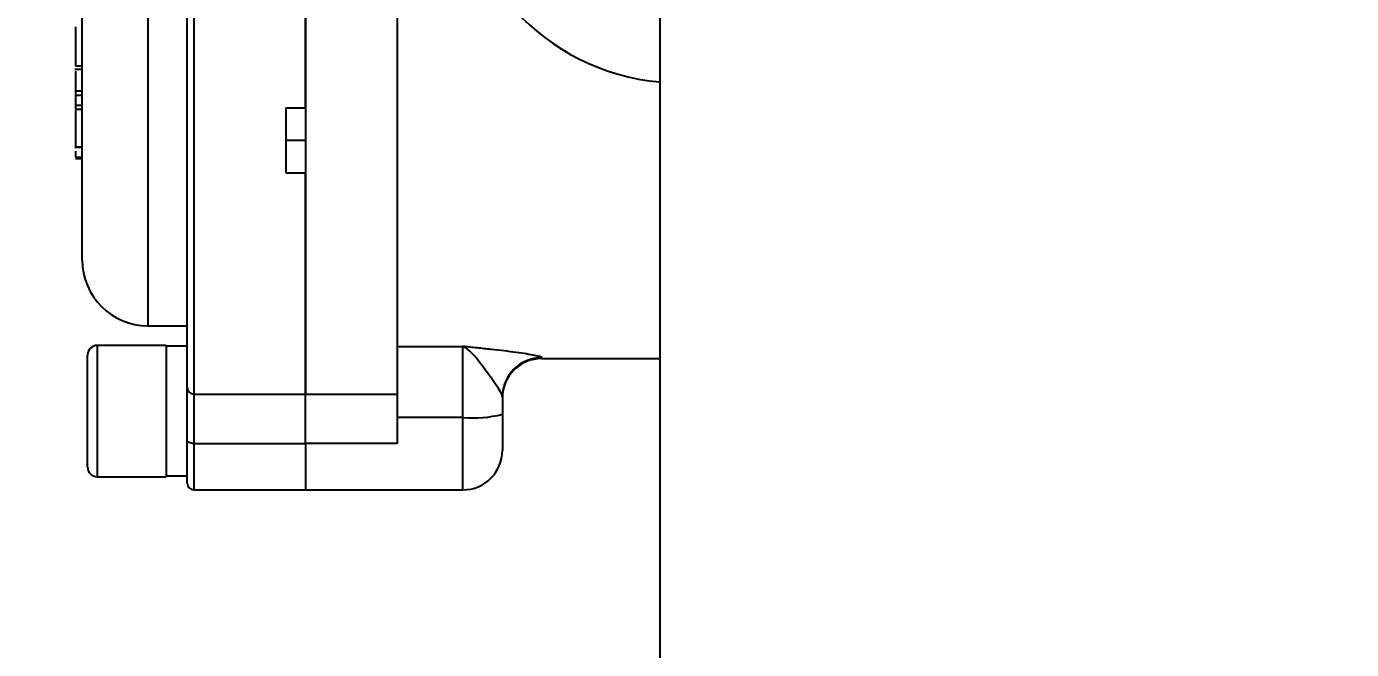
# Model space of a CAD drawing. Header units: millimetres. Extents: x 2928 to 3086, y 1537 to 1648.
# Drawn here: x 3027.52 to 3037.61, y 1611.42 to 1616.16 of the extents above; entities that cross this region are included whole.
import ezdxf

# ---------------------------------------------------------------- set-up
doc = ezdxf.new("R2010")
doc.units = ezdxf.units.MM
doc.layers.add('标注层', color=4, linetype='Continuous', lineweight=25)
doc.styles.get("Standard").update_dxf_attribs({"font": 'arial.ttf'})
doc.dimstyles.new('ISO-25', dxfattribs={"dimtxt": 2.5, "dimasz": 2.5, "dimexe": 1.25, "dimexo": 0.625, "dimtad": 1, "dimtxsty": 'Standard', "dimcen": 2.5, "dimadec": 0, "dimazin": 0, "dimtfac": 1, "dimtmove": 0, "dimatfit": 3, "dimfxl": 0, "dimarcsym": 0})

# ---------------------------------------------------------------- blocks, each defined once
blk = doc.blocks.new('*D29')
at = {"layer": 'Defpoints', "color": 0, "transparency": 16777216}
for p in [(3044.344, 1629.169), (3022.922, 1620.132), (3044.344, 1620.132)]:
    blk.add_point(p, dxfattribs=at)
at = {"layer": '标注层', "color": 0, "lineweight": -2, "transparency": 16777216}
for p, q in [((3022.922, 1633.249), (3022.922, 1637.329)), ((3044.344, 1629.169), (3020.922, 1629.169)), ((3022.922, 1629.169), (3022.922, 1627.962)), ((3022.922, 1620.132), (3022.922, 1621.34)), ((3044.344, 1620.132), (3020.922, 1620.132)), ((3022.922, 1616.052), (3022.922, 1611.972))]:
    blk.add_line(p, q, dxfattribs=at)
at = {"layer": '标注层', "color": 0, "transparency": 16777216}
for points in [[(3022.242, 1633.249), (3023.602, 1633.249), (3022.922, 1629.169)], [(3022.242, 1616.052), (3023.602, 1616.052), (3022.922, 1620.132)]]:
    blk.add_solid(points, dxfattribs=at)
at = {"layer": '标注层', "color": 0, "transparency": 16777216, "insert": (3022.922, 1624.651), "char_height": 3.5, "attachment_point": 5}
blk.add_mtext('90', dxfattribs=at)
blk = doc.blocks.new('*D31')
at = {"layer": 'Defpoints', "color": 0, "transparency": 16777216}
for p in [(3044.344, 1620.132), (3022.843, 1599.132), (3044.344, 1599.132)]:
    blk.add_point(p, dxfattribs=at)
at = {"layer": '标注层', "color": 0, "lineweight": -2, "transparency": 16777216}
for p, q in [((3044.344, 1620.132), (3020.843, 1620.132)), ((3022.843, 1616.052), (3022.843, 1612.943)), ((3022.843, 1603.212), (3022.843, 1606.321)), ((3044.344, 1599.132), (3020.843, 1599.132))]:
    blk.add_line(p, q, dxfattribs=at)
at = {"layer": '标注层', "color": 0, "transparency": 16777216}
for points in [[(3022.163, 1616.052), (3023.523, 1616.052), (3022.843, 1620.132)], [(3022.163, 1603.212), (3023.523, 1603.212), (3022.843, 1599.132)]]:
    blk.add_solid(points, dxfattribs=at)
at = {"layer": '标注层', "color": 0, "transparency": 16777216, "insert": (3022.843, 1609.632), "char_height": 3.5, "attachment_point": 5}
blk.add_mtext('210', dxfattribs=at)

msp = doc.modelspace()

# ---------------------------------------------------------------- linework, layer by layer
at = {"color": 7, "linetype": 'Continuous', "lineweight": 25}
for p, q in [((3027.9443, 1614.3819), (3027.9443, 1620.1319)), ((3032.3443, 1620.1319), (3032.3443, 1601.1319)), ((3028.4443, 1619.6319), (3028.4443, 1613.8819)), ((3028.7443, 1613.4109), (3028.7443, 1619.0983)), ((3028.7943, 1619.0907), (3028.7943, 1613.3615)), ((3029.6443, 1619.0907), (3029.6443, 1613.3615)), ((3029.6443, 1615.542), (3029.6443, 1619.0907)), ((3030.3443, 1619.0907), (3030.3443, 1613.3615)), ((3027.8943, 1615.8613), (3027.9443, 1615.8613)), ((3027.888, 1615.8365), (3027.9443, 1615.8365)), ((3027.8943, 1615.7976), (3027.888, 1615.7976)), ((3027.8943, 1615.8197), (3027.8943, 1615.6701)), ((3027.8943, 1615.7129), (3027.888, 1615.7129)), ((3027.8943, 1615.6701), (3027.9443, 1615.6701)), ((3027.8943, 1615.6701), (3027.8943, 1615.6368)), ((3027.8943, 1615.6368), (3027.9443, 1615.6368)), ((3027.8943, 1615.6368), (3027.8943, 1615.5622)), ((3027.8943, 1615.5622), (3027.9443, 1615.5622)), ((3027.8943, 1615.5622), (3027.8943, 1615.5316)), ((3029.4943, 1615.542), (3029.6443, 1615.542)), ((3029.4943, 1615.542), (3029.4943, 1615.047)), ((3027.8943, 1615.5316), (3027.9443, 1615.5316)), ((3027.8943, 1615.5215), (3027.8943, 1615.4569)), ((3027.888, 1615.2416), (3027.9443, 1615.2416)), ((3027.8943, 1615.2455), (3027.9443, 1615.2455)), ((3029.4943, 1615.2949), (3029.6443, 1615.2949)), ((3027.8943, 1615.1656), (3027.9443, 1615.1656)), ((3027.8943, 1615.1561), (3027.9443, 1615.1561)), ((3029.4943, 1615.047), (3029.6443, 1615.047)), ((3029.6443, 1613.3615), (3029.6443, 1615.047)), ((3028.4443, 1613.8819), (3028.7443, 1613.8819)), ((3028.5843, 1613.7319), (3028.0593, 1613.7319)), ((3028.0593, 1613.7319), (3028.0593, 1612.7319)), ((3028.5843, 1613.7319), (3028.5843, 1612.7319)), ((3028.7443, 1613.7259), (3028.5843, 1613.7259)), ((3030.3443, 1613.7248), (3030.8443, 1613.7248)), ((3030.8443, 1613.1826), (3030.8443, 1613.7248)), ((3027.9843, 1612.8069), (3027.9843, 1613.6569)), ((3031.4443, 1613.6391), (3031.4443, 1613.6319)), ((3031.4443, 1613.6319), (3032.3443, 1613.6319)), ((3028.7443, 1613.0062), (3028.7443, 1613.4109)), ((3028.7943, 1613.3615), (3029.6443, 1613.3615)), ((3028.7943, 1613.3615), (3028.7943, 1612.9857)), ((3029.6443, 1613.3615), (3030.3443, 1613.3615)), ((3029.6443, 1612.9857), (3029.6443, 1613.3615)), ((3030.3443, 1613.3615), (3030.3443, 1612.9857)), ((3031.1443, 1613.3394), (3031.1443, 1613.2072)), ((3030.8443, 1613.1826), (3030.3443, 1613.1826)), ((3030.8443, 1612.6319), (3030.8443, 1613.1826)), ((3031.1443, 1613.2072), (3031.1443, 1612.9319)), ((3028.7443, 1612.6819), (3028.7443, 1613.0062)), ((3028.7943, 1612.9857), (3029.6443, 1612.9857)), ((3028.7943, 1612.9857), (3028.7943, 1612.6319)), ((3030.3443, 1612.9857), (3029.6443, 1612.9857)), ((3029.6443, 1612.9857), (3029.6443, 1612.6319)), ((3028.0593, 1612.7319), (3028.5843, 1612.7319)), ((3028.5843, 1612.7379), (3028.7443, 1612.7379)), ((3028.7943, 1612.6319), (3029.6443, 1612.6319)), ((3029.6443, 1612.6319), (3030.8443, 1612.6319))]:
    msp.add_line(p, q, dxfattribs=at)
at = {"color": 7, "linetype": 'Continuous', "lineweight": 25, "flags": 128}
msp.add_lwpolyline([(3028.7943, 1612.9857), (3028.7845, 1612.9861), (3028.7751, 1612.9873), (3028.7665, 1612.9892), (3028.7589, 1612.9917), (3028.7527, 1612.9948), (3028.7481, 1612.9984), (3028.7452, 1613.0022), (3028.7443, 1613.0062)], dxfattribs=at)
at = {"color": 7, "linetype": 'Continuous', "lineweight": 25}
for centre, radius, start, end in [((3032.4943, 1617.4319), 1.7, 95.06209, 264.93791), ((3028.4443, 1614.3819), 0.5, 180, 270), ((3028.0593, 1613.6569), 0.075, 90, 180), ((3031.4441, 1613.3392), 0.2998, 89.96829, 179.96825), ((3031.4443, 1613.3319), 0.3, 90, 180), ((3028.794, 1613.4112), 0.0497, 180.33674, 270.33283), ((3030.9187, 1614.1143), 0.9347, 265.4287, 283.96113), ((3030.8443, 1612.9319), 0.3, 270, 0), ((3028.0593, 1612.8069), 0.075, 180, 270), ((3028.7943, 1612.6819), 0.05, 180, 270)]:
    msp.add_arc(centre, radius, start, end, dxfattribs=at)
for points, knots in [([(3027.8943, 1616.1584), (3027.8943, 1616.1421), (3027.8943, 1616.0987), (3027.8943, 1616.0356), (3027.8943, 1615.973), (3027.8943, 1615.9275), (3027.8943, 1615.888), (3027.8943, 1615.8702), (3027.8943, 1615.8613)], [0, 0, 0, 0, 0.1678711, 0.4452478, 0.5839903, 0.722635, 0.8612449, 1, 1, 1, 1]), ([(3027.8943, 1615.5141), (3027.8943, 1615.4974), (3027.8943, 1615.4499), (3027.8943, 1615.3849), (3027.8943, 1615.3252), (3027.8943, 1615.2863), (3027.8943, 1615.258), (3027.8943, 1615.2497), (3027.8943, 1615.2455)], [0, 0, 0, 0, 0.1534541, 0.4356504, 0.5768027, 0.7178807, 0.8588147, 1, 1, 1, 1]), ([(3027.8943, 1615.2105), (3027.8943, 1615.2018), (3027.8943, 1615.174), (3027.8943, 1615.169), (3027.8943, 1615.1656)], [0, 0, 0, 0, 0.3126242, 1, 1, 1, 1]), ([(3031.4443, 1613.6391), (3031.4443, 1613.6411), (3031.4394, 1613.6436), (3031.4258, 1613.6478), (3031.4201, 1613.6493), (3031.4067, 1613.6525), (3031.399, 1613.6542), (3031.3731, 1613.6593), (3031.3523, 1613.663), (3031.3048, 1613.6705), (3031.278, 1613.6744), (3031.1922, 1613.686), (3031.1273, 1613.6937), (3031.0238, 1613.7052), (3030.9884, 1613.7091), (3030.9346, 1613.7149), (3030.9166, 1613.7168), (3030.8805, 1613.7208), (3030.8623, 1613.7228), (3030.8443, 1613.7248)], [0, 0, 0, 0, 0.125, 0.125, 0.1875, 0.1875, 0.25, 0.25, 0.375, 0.375, 0.5, 0.5, 0.75, 0.75, 0.875, 0.875, 0.9375, 0.9375, 1, 1, 1, 1]), ([(3031.1443, 1613.3394), (3031.1443, 1613.3504), (3031.1387, 1613.3638), (3031.1208, 1613.3952), (3031.1086, 1613.413), (3031.082, 1613.451), (3031.0674, 1613.4712), (3031.0381, 1613.5122), (3031.0232, 1613.5329), (3030.994, 1613.573), (3030.9796, 1613.5924), (3030.9514, 1613.6287), (3030.9376, 1613.6456), (3030.9104, 1613.6755), (3030.897, 1613.6885), (3030.8772, 1613.7046), (3030.8706, 1613.7095), (3030.8574, 1613.718), (3030.8508, 1613.7217), (3030.8443, 1613.7248)], [0, 0, 0, 0, 0.125, 0.125, 0.25, 0.25, 0.375, 0.375, 0.5, 0.5, 0.625, 0.625, 0.75, 0.75, 0.875, 0.875, 0.9375, 0.9375, 1, 1, 1, 1])]:
    msp.add_open_spline(points, degree=3, knots=knots, dxfattribs=at)

# ---------------------------------------------------------------- dimensions: what is measured, and where the dimension line sits
at = {"layer": '标注层'}
for base, p1, p2, text, picture, middle in [((3022.9219, 1620.1319), (3044.3443, 1629.1694), (3044.3443, 1620.1319), '90', '*D29', (3022.9219, 1624.6506)), ((3022.8431, 1599.1319), (3044.3443, 1620.1319), (3044.3443, 1599.1319), '210', '*D31', (3022.8431, 1609.6319))]:
    dim = msp.add_linear_dim(base=base, p1=p1, p2=p2, angle=90, text=text, dimstyle='ISO-25', override={"dimtxt": 3.5, "dimasz": 4.08, "dimexe": 2, "dimexo": 0, "dimgap": 1.524, "dimtih": 1, "dimtoh": 1, "dimlfac": 10, "dimzin": 0, "dimadec": 2, "dimtzin": 0}, dxfattribs=at)
    dim.commit()
    dim.dimension.update_dxf_attribs({"geometry": picture, "text_midpoint": middle})

doc.saveas('drawing.dxf')
